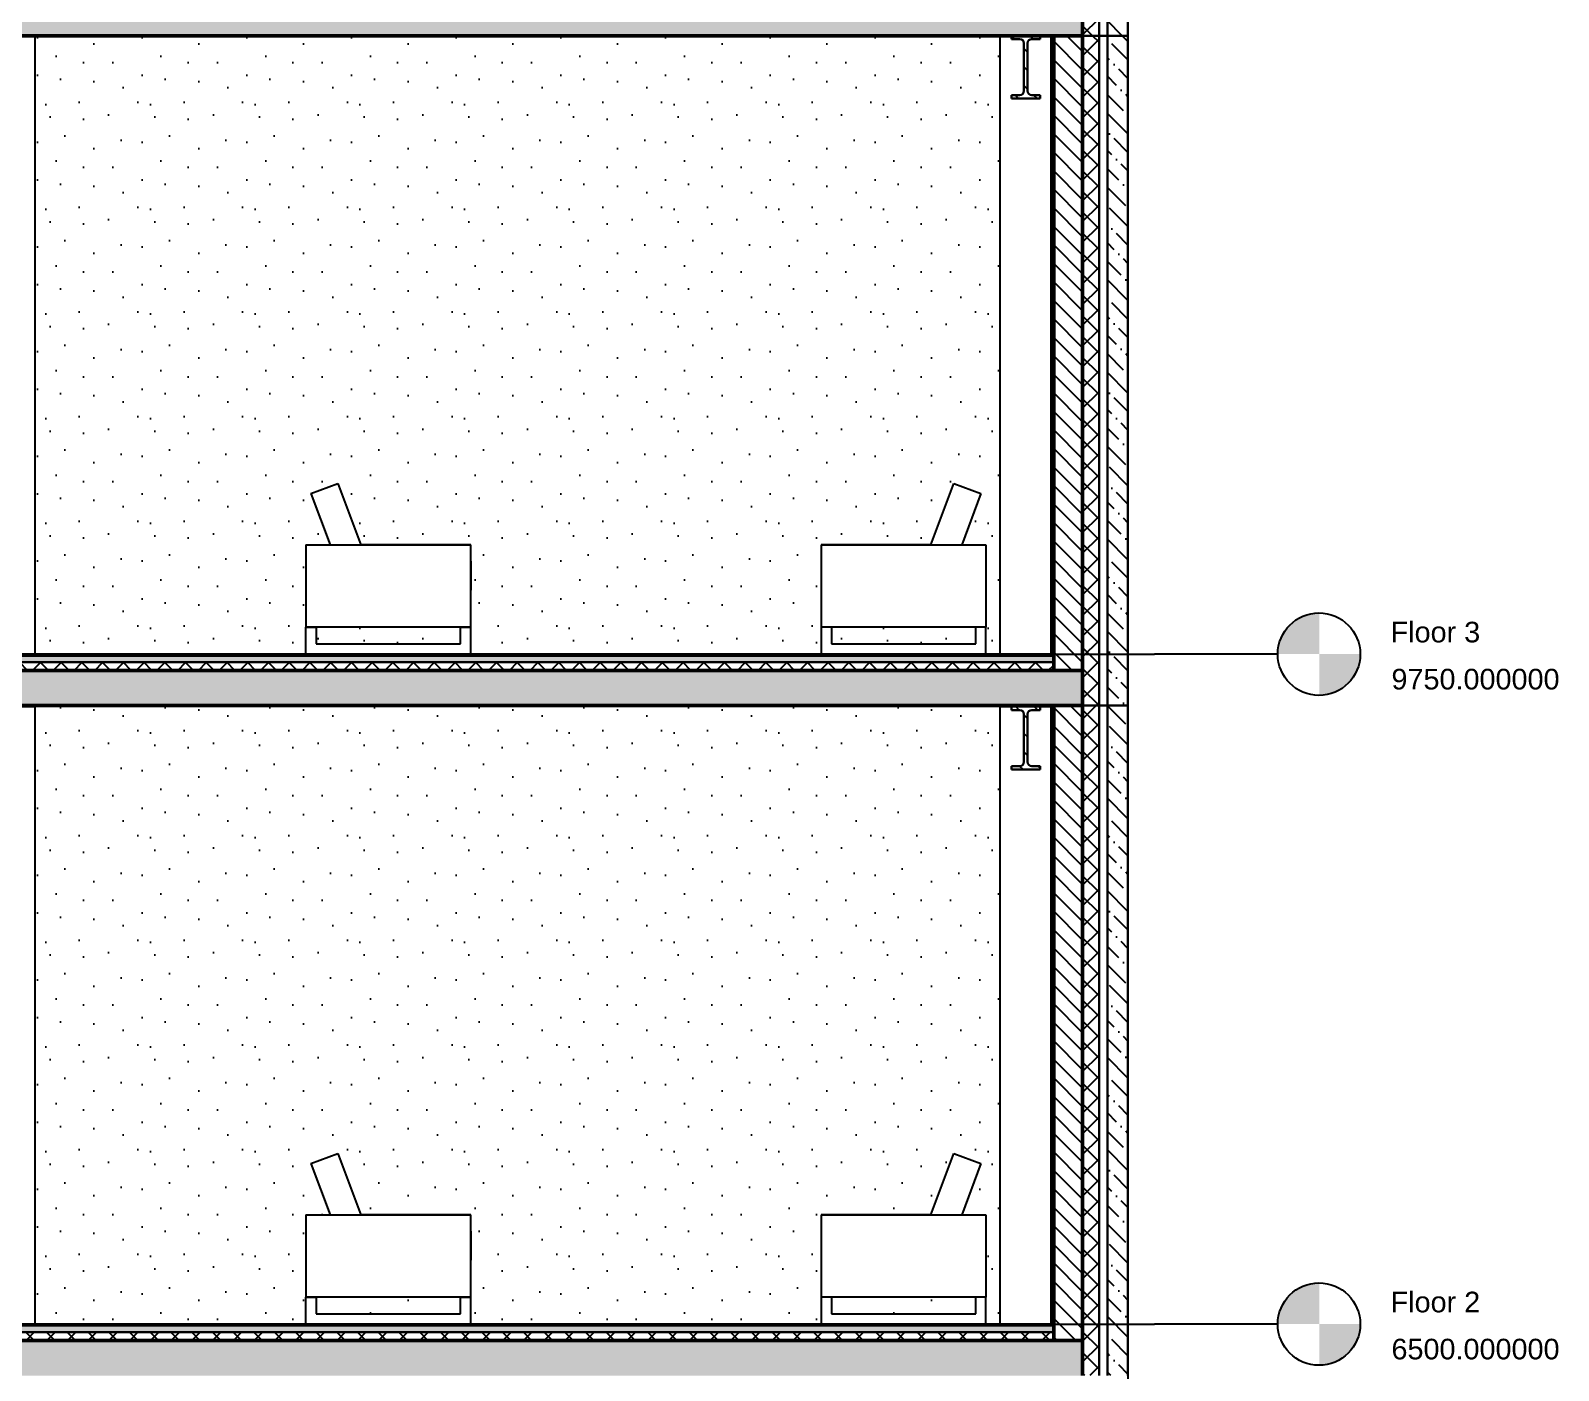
# Model space of a CAD drawing. Header units: millimetres. Extents: x -100 to 224448, y 0 to 22177.
# Drawn here: x 169111 to 176524, y 10125 to 16625 of the extents above; entities that cross this region are included whole.
import ezdxf

# ---------------------------------------------------------------- set-up
doc = ezdxf.new("R2010")
doc.units = ezdxf.units.MM
doc.layers.get('0').update_dxf_attribs({"true_color": 0xdfdfdf})
for name, color, linetype in [('Background_0', 7, 'Continuous'), ('Background_Back bricks', 7, 'Continuous'), ('Background_Front bricks', 7, 'Continuous'), ('Boundary_0', 7, 'Continuous'), ('Boundary_Air', 7, 'Continuous'), ('Boundary_Back bricks', 7, 'Continuous'), ('Boundary_Cavity Wall_ Back', 7, 'Continuous'), ('Boundary_Floor_ Ceramic Tiles', 7, 'Continuous'), ('Boundary_Gypsum Board', 54, 'Continuous'), ('Boundary_Insulation_ Extruded Polystyrene', 42, 'Continuous'), ('Boundary_Insulation_ Polyurethane Foam', 42, 'Continuous'), ('Boundary_Screed', 7, 'Continuous'), ('Elevation_Plaster_ Cement', 7, 'Continuous'), ('Fill_0', 7, 'Continuous'), ('Fill_Back bricks', 7, 'Continuous'), ('Fill_Concrete_ Reinforced', 85, 'Continuous'), ('Fill_Floor_ Ceramic Tiles', 251, 'Continuous'), ('Fill_Gypsum Board', 251, 'Continuous'), ('Fill_Insulation_ Extruded Polystyrene', 42, 'Continuous'), ('Fill_Insulation_ Polyurethane Foam', 42, 'Continuous'), ('Fill_Screed', 251, 'Continuous'), ('Fill_Supporting Wall_ Brick', 11, 'Continuous'), ('Viewport border', 7, 'Continuous')]:
    doc.layers.add(name, color=color, linetype=linetype)
for name, color, linetype, lineweight in [('Background_Air', 7, 'Continuous', 9), ('Background_Concrete_ Reinforced', 7, 'Continuous', 9), ('Background_Floor_ Ceramic Tiles', 7, 'Continuous', 9), ('Background_Gypsum Board', 7, 'Continuous', 9), ('Background_Insulation_ Extruded Polystyrene', 7, 'Continuous', 9), ('Background_Insulation_ Polyurethane Foam', 7, 'Continuous', 9), ('Background_Plaster_ Cement', 7, 'Continuous', 9), ('Background_Screed', 7, 'Continuous', 9), ('Background_Supporting Wall_ Brick', 7, 'Continuous', 9), ('Boundary_Concrete_ Reinforced', 99, 'Continuous', 50), ('Boundary_Supporting Wall_ Brick', 14, 'Continuous', 50)]:
    doc.layers.add(name, color=color, linetype=linetype, lineweight=lineweight)
doc.layers.add('BIM_ROOM_LINES', color=7, linetype='Continuous', plot=False)
doc.styles.get("Standard").update_dxf_attribs({"font": 'arial.ttf'})
pattern_1 = [(45, (-3002.4, -5250), (-44.90128, 44.90128), [])]
pattern_2 = [(45, (-3002.4, -5250), (-50.28943, 50.28943), []), (135, (-3002.4, -5250), (-50.28943, -50.28943), [])]
pattern_3 = [(45, (-3002.4, -5250), (-134.7038, 134.7038), []), (45, (-2957.5, -5250), (-134.7038, 134.7038), []), (45, (-2912.6, -5250), (-134.7038, 134.7038), []), (45, (-2867.7, -5250), (-134.7038, 134.7038), [])]
pattern_4 = [(90, (-3002.4, -5250), (-60, -2e-13), [])]
pattern_5 = [(15, (-3002.4, -5250), (915.6406, 508.3053), [-127, 0, -381, 0]), (15, (-3005.69, -5237.73), (915.6406, 508.3053), [-50.8, 0, -177.8, 0, -91.44, 0, -381, 0]), (15, (-3008.97, -5225.47), (915.6406, 508.3053), [-25.4, 0, -127, 0, -127, 0, -279.4, 0, -91.44, 0]), (15, (-3012.26, -5213.2), (915.6406, 508.3053), [-91.44, 0, -406.4, 0]), (15, (-3015.55, -5200.93), (915.6406, 508.3053), [-304.8, 0, -304.8, 0]), (15, (-3018.84, -5188.66), (915.6406, 508.3053), [-431.8, 0]), (15, (-3022.12, -5176.4), (915.6406, 508.3053), [-127, 0, -558.8, 0]), (15, (-3025.4, -5164.13), (915.6406, 508.3053), [-177.8, 0, -101.6, 0]), (15, (-3028.7, -5151.86), (915.6406, 508.3053), [-254, 0]), (15, (-3035.27, -5127.33), (915.6406, 508.3053), [-35.56, 0, -381, 0, -228.6, 0]), (15, (-3038.56, -5115.06), (915.6406, 508.3053), [-50.8, 0, -5.08, 0, -127, 0]), (15, (-3041.84, -5102.8), (915.6406, 508.3053), [-25.4, 0, -330.2, 0, -381, 0]), (15, (-3045.13, -5090.53), (915.6406, 508.3053), [-254, 0]), (15, (-3048.42, -5078.26), (915.6406, 508.3053), [-127, 0, -533.4, 0]), (15, (-3055, -5053.72), (915.6406, 508.3053), [-609.6, 0]), (15, (-3058.28, -5041.46), (915.6406, 508.3053), [-127, 0, -10.16, 0, -177.8, 0]), (15, (-3061.57, -5029.2), (915.6406, 508.3053), [-35.56, 0, -254, 0, -101.6, 0, -177.8, 0, -203.2, 0]), (15, (-3064.85, -5016.92), (915.6406, 508.3053), [-76.2, 0, -101.6, 0, -254, 0, -10.16, 0, -127, 0]), (15, (-3068.14, -5004.65), (915.6406, 508.3053), [-254, 0])]
pattern_6 = [(15, (-3002.4, -5250), (287.368, 497.736), [50.8, -355.6]), (105, (-3002.4, -5250), (-497.736, 287.368), [50.8, -355.6]), (150, (-2953.33, -5236.85), (-392.5523, -105.184), [71.842, -502.894]), (15, (-3012.5, -5016.04), (287.368, 497.736), [50.8, -355.6]), (60, (-2981.4, -5034), (-105.184, 392.5523), [35.921, -538.8154]), (150, (-2981.4, -5034), (-392.5523, -105.184), [35.921, -538.8154]), (15, (-2891.6, -4878.46), (287.368, 497.736), [71.842, -334.558]), (60, (-2891.6, -4878.46), (-105.184, 392.5523), [50.8, -523.9364]), (150, (-2822.2, -4859.87), (-392.5523, -105.184), [50.8, -523.9364]), (105, (-2758.8, -5079.55), (-497.736, 287.368), [50.8, -355.6]), (60, (-2758.82, -5079.55), (-105.184, 392.5523), [35.921, -538.8154]), (150, (-2740.86, -5048.44), (-392.5523, -105.184), [35.921, -538.8154]), (15, (-2979.63, -5138.7), (287.368, 497.736), [25.4, -340.36]), (15, (-2711.5, -4961.7), (287.368, 497.736), [25.4, -340.36]), (105, (-2847.33, -4945.5), (-497.736, 287.368), [25.4, -340.36]), (150, (-2739.1, -5153.15), (-392.5523, -105.184), [35.921, -538.8154]), (150, (-2983.15, -4929.3), (-392.5523, -105.184), [35.921, -538.8154]), (60, (-2852.9, -5071.9), (-105.184, 392.5523), [35.921, -538.8154]), (105, (-2880.6, -5164.77), (-497.736, 287.368), [6.35, -400.05]), (105, (-2906.6, -4994.24), (-497.736, 287.368), [6.35, -400.05]), (105, (-2740.65, -4877.46), (-497.736, 287.368), [6.35, -400.05]), (105, (-2678.64, -5084.36), (-497.736, 287.368), [6.35, -400.05])]
pattern_7 = [(45, (-3002.4, -5250), (33.67596, 123.47852), [158.75, -31.75, 0, -31.75])]

# ---------------------------------------------------------------- blocks, each defined once
blk = doc.blocks.new('_StoryIndicator')
h = blk.add_hatch(color=256)
h.paths.add_polyline_path([(-198.9, 0.4), (1.1, 0.4), (1.1, 200.4, 0.414214)])
h.paths.add_polyline_path([(201.1, 0.4), (1.1, 0.4), (1.1, -199.6, 0.414214)])
blk.add_line((-200, 0), (-800, 0))
blk.add_circle((-1.1, -0.4), 200)
for tag, p in [('STORYNAME', (346.3, 56.7)), ('STORYELEVATION', (350.5, -171.6))]:
    blk.add_attdef(tag, p, '', height=100)
blk = doc.blocks.new("CC'__section__..%5CMainBuilding.dwg", base_point=(1833.3, -9100))
at = {"layer": 'Elevation_Plaster_ Cement'}
h = blk.add_hatch(dxfattribs=at)
h.set_pattern_fill('DOTS2', color=256, scale=20, style=0)
h.paths.add_polyline_path([(20113.5, 4630), (20113.5, 5030), (20646.3, 5030), (20757.6, 5327.4), (20888.7, 5278.3), (20795.8, 5030), (20796.1, 5030), (20913.5, 5030), (20913.5, 4630), (20913.5, 4500), (20982.4, 4500), (20982.4, 7500), (16300.4, 7500), (16300.4, 4500), (17613.5, 4500), (17613.5, 4630), (17613.5, 5030), (17730.8, 5030), (17731.2, 5030), (17638.3, 5278.3), (17769.4, 5327.4), (17880.7, 5030), (18413.5, 5030), (18413.5, 5019.7), (18413.5, 4995), (18413.5, 4950), (18413.5, 4810), (18413.5, 4630), (18413.5, 4500), (20113.5, 4500)])
h = blk.add_hatch(dxfattribs=at)
h.set_pattern_fill('DOTS2', color=256, scale=20, style=0)
h.paths.add_polyline_path([(17663.5, 4630), (17663.5, 4550), (18363.5, 4550), (18363.5, 4630)])
h = blk.add_hatch(dxfattribs=at)
h.set_pattern_fill('DOTS2', color=256, scale=20, style=0)
h.paths.add_polyline_path([(20163.5, 4550), (20863.5, 4550), (20863.5, 4630), (20163.5, 4630)])
h = blk.add_hatch(dxfattribs=at)
h.set_pattern_fill('DOTS2', color=256, scale=20, style=0)
h.paths.add_polyline_path([(20113.5, 1380), (20113.5, 1780), (20646.3, 1780), (20757.6, 2077.4), (20888.7, 2028.3), (20795.8, 1780), (20796.1, 1780), (20913.5, 1780), (20913.5, 1380), (20913.5, 1250), (20982.4, 1250), (20982.4, 4245), (21036.9, 4245), (21175.9, 4245), (21230.4, 4245), (21230.4, 4250), (16052.4, 4250), (16052.4, 4245), (16106.9, 4245), (16245.9, 4245), (16300.4, 4245), (16300.4, 1250), (17613.5, 1250), (17613.5, 1380), (17613.5, 1780), (17730.8, 1780), (17731.2, 1780), (17638.3, 2028.3), (17769.4, 2077.4), (17880.7, 1780), (18413.5, 1780), (18413.5, 1769.7), (18413.5, 1745), (18413.5, 1700), (18413.5, 1560), (18413.5, 1380), (18413.5, 1250), (20113.5, 1250)])
h = blk.add_hatch(dxfattribs=at)
h.set_pattern_fill('DOTS2', color=256, scale=20, style=0)
h.paths.add_polyline_path([(17663.5, 1380), (17663.5, 1300), (18363.5, 1300), (18363.5, 1380)])
h = blk.add_hatch(dxfattribs=at)
h.set_pattern_fill('DOTS2', color=256, scale=20, style=0)
h.paths.add_polyline_path([(20163.5, 1300), (20863.5, 1300), (20863.5, 1380), (20163.5, 1380)])
at = {"layer": 'Fill_0', "extrusion": (1.60685e-28, 1.26063e-30, -1)}
h = blk.add_hatch(dxfattribs=at)
h.set_pattern_fill('ANSI31', color=256, scale=20, style=0)
h.set_pattern_definition(pattern_1)
edge = h.paths.add_edge_path()
edge.add_line((-21036.9, 7483.3), (-21077.8, 7483.3))
edge.add_spline(control_points=[(-21077.8, 7483.3), (-21097.7, 7483.3), (-21097.7, 7463.4)], knot_values=[-0.785398, -0.785398, -0.785398, 0.785398, 0.785398, 0.785398], weights=[1, 0.707107, 1], degree=2, periodic=0)
edge.add_line((-21097.7, 7463.4), (-21097.7, 7231.6))
edge.add_spline(control_points=[(-21097.7, 7231.6), (-21097.7, 7211.7), (-21077.8, 7211.7)], knot_values=[-0.785398, -0.785398, -0.785398, 0.785398, 0.785398, 0.785398], weights=[1, 0.707107, 1], degree=2, periodic=0)
edge.add_line((-21077.8, 7211.7), (-21036.9, 7211.7))
edge.add_line((-21036.9, 7211.7), (-21036.9, 7195))
edge.add_line((-21036.9, 7195), (-21175.9, 7195))
edge.add_line((-21175.9, 7195), (-21175.9, 7211.7))
edge.add_line((-21175.9, 7211.7), (-21135, 7211.7))
edge.add_spline(control_points=[(-21135, 7211.7), (-21115.1, 7211.7), (-21115.1, 7231.6)], knot_values=[-0.785398, -0.785398, -0.785398, 0.785398, 0.785398, 0.785398], weights=[1, 0.707107, 1], degree=2, periodic=0)
edge.add_line((-21115.1, 7231.6), (-21115.1, 7463.4))
edge.add_spline(control_points=[(-21115.1, 7463.4), (-21115.1, 7483.3), (-21135, 7483.3)], knot_values=[-0.785398, -0.785398, -0.785398, 0.785398, 0.785398, 0.785398], weights=[1, 0.707107, 1], degree=2, periodic=0)
edge.add_line((-21135, 7483.3), (-21175.9, 7483.3))
edge.add_line((-21175.9, 7483.3), (-21175.9, 7500))
edge.add_line((-21175.9, 7500), (-21036.9, 7500))
edge.add_line((-21036.9, 7500), (-21036.9, 7483.3))
at = {"layer": 'Fill_0', "extrusion": (1.60685e-28, 6.09921e-30, -1)}
h = blk.add_hatch(dxfattribs=at)
h.set_pattern_fill('ANSI31', color=256, scale=20, style=0)
h.set_pattern_definition(pattern_1)
edge = h.paths.add_edge_path()
edge.add_line((-21036.9, 4228.3), (-21077.8, 4228.3))
edge.add_spline(control_points=[(-21077.8, 4228.3), (-21097.7, 4228.3), (-21097.7, 4208.4)], knot_values=[-0.785398, -0.785398, -0.785398, 0.785398, 0.785398, 0.785398], weights=[1, 0.707107, 1], degree=2, periodic=0)
edge.add_line((-21097.7, 4208.4), (-21097.7, 3976.6))
edge.add_spline(control_points=[(-21097.7, 3976.6), (-21097.7, 3956.7), (-21077.8, 3956.7)], knot_values=[-0.785398, -0.785398, -0.785398, 0.785398, 0.785398, 0.785398], weights=[1, 0.707107, 1], degree=2, periodic=0)
edge.add_line((-21077.8, 3956.7), (-21036.9, 3956.7))
edge.add_line((-21036.9, 3956.7), (-21036.9, 3940))
edge.add_line((-21036.9, 3940), (-21175.9, 3940))
edge.add_line((-21175.9, 3940), (-21175.9, 3956.7))
edge.add_line((-21175.9, 3956.7), (-21135, 3956.7))
edge.add_spline(control_points=[(-21135, 3956.7), (-21115.1, 3956.7), (-21115.1, 3976.6)], knot_values=[-0.785398, -0.785398, -0.785398, 0.785398, 0.785398, 0.785398], weights=[1, 0.707107, 1], degree=2, periodic=0)
edge.add_line((-21115.1, 3976.6), (-21115.1, 4208.4))
edge.add_spline(control_points=[(-21115.1, 4208.4), (-21115.1, 4228.3), (-21135, 4228.3)], knot_values=[-0.785398, -0.785398, -0.785398, 0.785398, 0.785398, 0.785398], weights=[1, 0.707107, 1], degree=2, periodic=0)
edge.add_line((-21135, 4228.3), (-21175.9, 4228.3))
edge.add_line((-21175.9, 4228.3), (-21175.9, 4245))
edge.add_line((-21175.9, 4245), (-21036.9, 4245))
edge.add_line((-21036.9, 4245), (-21036.9, 4228.3))
at = {"layer": 'Fill_Back bricks', "extrusion": (0, 0, -1)}
h = blk.add_hatch(dxfattribs=at)
h.set_pattern_fill('ANSI36', color=256, scale=20, style=0)
h.set_pattern_definition(pattern_7)
h.paths.add_polyline_path([(-21602.4, 12811.2), (-21502.4, 12811.2), (-21502.4, 7500), (-21602.4, 7500)])
h = blk.add_hatch(dxfattribs=at)
h.set_pattern_fill('ANSI36', color=256, scale=20, style=0)
h.set_pattern_definition(pattern_7)
h.paths.add_polyline_path([(-21602.4, 7500), (-21502.4, 7500), (-21502.4, 4250), (-21602.4, 4250)])
h = blk.add_hatch(dxfattribs=at)
h.set_pattern_fill('ANSI36', color=256, scale=20, style=0)
h.set_pattern_definition(pattern_7)
h.paths.add_polyline_path([(-21602.4, 4250), (-21502.4, 4250), (-21502.4, 1000), (-21602.4, 1000)])
at = {"layer": 'Fill_Concrete_ Reinforced', "extrusion": (0, 0, -1)}
h = blk.add_hatch(dxfattribs=at)
h.set_pattern_fill('CONCRETE1', color=256, scale=20, angle=15, style=0)
h.set_pattern_definition(pattern_6)
h.paths.add_polyline_path([(-21382.4, 7500), (-21382.4, 7670), (-21242.4, 7670), (-3322.4, 7670), (-3182.4, 7670), (-3182.4, 7500)])
h = blk.add_hatch(dxfattribs=at)
h.set_pattern_fill('CONCRETE1', color=256, scale=20, angle=15, style=0)
h.set_pattern_definition(pattern_6)
h.paths.add_polyline_path([(-21382.4, 4250), (-21382.4, 4420), (-21242.4, 4420), (-3322.4, 4420), (-3182.4, 4420), (-3182.4, 4250)])
h = blk.add_hatch(dxfattribs=at)
h.set_pattern_fill('CONCRETE1', color=256, scale=20, angle=15, style=0)
h.set_pattern_definition(pattern_6)
h.paths.add_polyline_path([(-21382.4, 1000), (-21382.4, 1170), (-21242.4, 1170), (-3322.4, 1170), (-3182.4, 1170), (-3182.4, 1000)])
at = {"layer": 'Fill_Floor_ Ceramic Tiles', "extrusion": (0, 0, -1)}
h = blk.add_hatch(dxfattribs=at)
h.set_pattern_fill('_USER', color=256, scale=60, angle=90, style=0, pattern_type=0)
h.set_pattern_definition(pattern_4)
h.paths.add_polyline_path([(-3322.4, 4500), (-3322.4, 4492), (-21242.4, 4492), (-21242.4, 4500)])
h = blk.add_hatch(dxfattribs=at)
h.set_pattern_fill('_USER', color=256, scale=60, angle=90, style=0, pattern_type=0)
h.set_pattern_definition(pattern_4)
h.paths.add_polyline_path([(-3322.4, 1250), (-3322.4, 1242), (-21242.4, 1242), (-21242.4, 1250)])
at = {"layer": 'Fill_Gypsum Board', "extrusion": (0, 0, -1)}
h = blk.add_hatch(dxfattribs=at)
h.set_pattern_fill('ANSI34', color=256, scale=10, style=0)
h.set_pattern_definition(pattern_3)
h.paths.add_polyline_path([(-21230.4, 4500), (-21242.4, 4500), (-21242.4, 7500), (-21230.4, 7500)])
h = blk.add_hatch(dxfattribs=at)
h.set_pattern_fill('ANSI34', color=256, scale=10, style=0)
h.set_pattern_definition(pattern_3)
h.paths.add_polyline_path([(-21230.4, 1250), (-21242.4, 1250), (-21242.4, 4250), (-21230.4, 4250)])
at = {"layer": 'Fill_Insulation_ Extruded Polystyrene', "extrusion": (0, 0, -1)}
h = blk.add_hatch(dxfattribs=at)
h.set_pattern_fill('INSULATION', color=256, scale=20, style=0)
h.set_pattern_definition(pattern_2)
h.paths.add_polyline_path([(-3322.4, 4460), (-3322.4, 4420), (-21242.4, 4420), (-21242.4, 4460)])
h = blk.add_hatch(dxfattribs=at)
h.set_pattern_fill('INSULATION', color=256, scale=20, style=0)
h.set_pattern_definition(pattern_2)
h.paths.add_polyline_path([(-3322.4, 1210), (-3322.4, 1170), (-21242.4, 1170), (-21242.4, 1210)])
at = {"layer": 'Fill_Insulation_ Polyurethane Foam', "extrusion": (0, 0, -1)}
h = blk.add_hatch(dxfattribs=at)
h.set_pattern_fill('INSULATION', color=256, scale=20, style=0)
h.set_pattern_definition(pattern_2)
h.paths.add_polyline_path([(-21462.4, 12811.2), (-21382.4, 12811.2), (-21382.4, 12304.3), (-21382.4, 7670), (-21382.4, 7500), (-21462.4, 7500)])
h = blk.add_hatch(dxfattribs=at)
h.set_pattern_fill('INSULATION', color=256, scale=20, style=0)
h.set_pattern_definition(pattern_2)
h.paths.add_polyline_path([(-21462.4, 7500), (-21382.4, 7500), (-21382.4, 4420), (-21382.4, 4250), (-21462.4, 4250)])
h = blk.add_hatch(dxfattribs=at)
h.set_pattern_fill('INSULATION', color=256, scale=20, style=0)
h.set_pattern_definition(pattern_2)
h.paths.add_polyline_path([(-21462.4, 4250), (-21382.4, 4250), (-21382.4, 1170), (-21382.4, 1000), (-21462.4, 1000)])
at = {"layer": 'Fill_Screed', "extrusion": (0, 0, -1)}
h = blk.add_hatch(dxfattribs=at)
h.set_pattern_fill('SCREED', color=256, scale=20, angle=15, style=0)
h.set_pattern_definition(pattern_5)
h.paths.add_polyline_path([(-3322.4, 4492), (-3322.4, 4460), (-21242.4, 4460), (-21242.4, 4492)])
h = blk.add_hatch(dxfattribs=at)
h.set_pattern_fill('SCREED', color=256, scale=20, angle=15, style=0)
h.set_pattern_definition(pattern_5)
h.paths.add_polyline_path([(-3322.4, 1242), (-3322.4, 1210), (-21242.4, 1210), (-21242.4, 1242)])
at = {"layer": 'Fill_Supporting Wall_ Brick', "extrusion": (0, 0, -1)}
h = blk.add_hatch(dxfattribs=at)
h.set_pattern_fill('ANSI31', color=256, scale=20, style=0)
h.set_pattern_definition(pattern_1)
h.paths.add_polyline_path([(-21382.4, 7500), (-21242.4, 7500), (-21242.4, 4500), (-21242.4, 4420), (-21382.4, 4420)])
h = blk.add_hatch(dxfattribs=at)
h.set_pattern_fill('ANSI31', color=256, scale=20, style=0)
h.set_pattern_definition(pattern_1)
h.paths.add_polyline_path([(-21382.4, 4250), (-21242.4, 4250), (-21242.4, 1250), (-21242.4, 1170), (-21382.4, 1170)])
for p, q in [((2834.4, 4500), (21730.4, 4500)), ((2834.4, 4500), (21730.4, 4500)), ((2834.4, 1250), (21730.4, 1250)), ((2834.4, 1250), (21730.4, 1250)), ((2834.4, 1250), (21730.4, 1250))]:
    blk.add_line(p, q)
at = {"layer": 'Background_0', "extrusion": (0, 1, 0)}
for p, q in [((16300.4, 4500), (16300.4, 7500)), ((20982.4, 4500), (20982.4, 7500)), ((21175.9, 7500), (21036.9, 7500)), ((21036.9, 7500), (21036.9, 7483.3)), ((21175.9, 7483.3), (21175.9, 7500)), ((21036.9, 7483.3), (21077.8, 7483.3)), ((21097.7, 7463.4), (21097.7, 7231.6)), ((21115.1, 7231.6), (21115.1, 7463.4)), ((21135, 7483.3), (21175.9, 7483.3)), ((21036.9, 7211.7), (21036.9, 7195)), ((21077.8, 7211.7), (21036.9, 7211.7)), ((21036.9, 7195), (21175.9, 7195)), ((21175.9, 7211.7), (21135, 7211.7)), ((21175.9, 7195), (21175.9, 7211.7)), ((17638.3, 5278.3), (17769.4, 5327.4)), ((17638.3, 5278.3), (17769.4, 5327.4)), ((17638.3, 5278.3), (17769.4, 5327.4)), ((17638.3, 5278.3), (17731.2, 5030)), ((17769.4, 5327.4), (17880.7, 5030)), ((17769.4, 5327.4), (17880.7, 5030)), ((17769.4, 5327.4), (17880.7, 5030)), ((20646.3, 5030), (20757.6, 5327.4)), ((20757.6, 5327.4), (20888.7, 5278.3)), ((20757.6, 5327.4), (20888.7, 5278.3)), ((20757.6, 5327.4), (20888.7, 5278.3)), ((20888.7, 5278.3), (20795.8, 5030)), ((20888.7, 5278.3), (20795.8, 5030)), ((20888.7, 5278.3), (20795.8, 5030)), ((17613.5, 5030), (18413.5, 5030)), ((17613.5, 5030), (17613.5, 4630)), ((17731.2, 5030), (17730.8, 5030)), ((18413.5, 5030), (17880.7, 5030)), ((18413.5, 5019.7), (18413.5, 5030)), ((18413.5, 4630), (18413.5, 5030)), ((18413.5, 4995), (18413.5, 5019.7)), ((18413.5, 4810), (18413.5, 4995)), ((20646.3, 5030), (20113.5, 5030)), ((20113.5, 5030), (20913.5, 5030)), ((20113.5, 5030), (20113.5, 4630)), ((20796.1, 5030), (20795.8, 5030)), ((20913.5, 5030), (20913.5, 4630)), ((18413.5, 4950), (18413.5, 4810)), ((18413.5, 4950), (18413.5, 4810)), ((18413.5, 4950), (18413.5, 4810)), ((17613.5, 4500), (17613.5, 4630)), ((18413.5, 4630), (17613.5, 4630)), ((17613.5, 4630), (17663.5, 4630)), ((17663.5, 4630), (17663.5, 4550)), ((17663.5, 4630), (17663.5, 4550)), ((18363.5, 4550), (18363.5, 4630)), ((18363.5, 4630), (18413.5, 4630)), ((18413.5, 4500), (18413.5, 4630)), ((18413.5, 4500), (18413.5, 4630)), ((20163.5, 4630), (20113.5, 4630)), ((20913.5, 4630), (20113.5, 4630)), ((20113.5, 4630), (20113.5, 4500)), ((20163.5, 4630), (20163.5, 4550)), ((20163.5, 4630), (20163.5, 4550)), ((20913.5, 4630), (20863.5, 4630)), ((20863.5, 4550), (20863.5, 4630)), ((20913.5, 4500), (20913.5, 4630)), ((20913.5, 4500), (20913.5, 4630)), ((17663.5, 4550), (18363.5, 4550)), ((17663.5, 4550), (18363.5, 4550)), ((20163.5, 4550), (20863.5, 4550)), ((20163.5, 4550), (20863.5, 4550)), ((18413.5, 4500), (17613.5, 4500)), ((20113.5, 4500), (20913.5, 4500)), ((16052.4, 4245), (16300.4, 4245)), ((16300.4, 1250), (16300.4, 4245)), ((20982.4, 4245), (21230.4, 4245)), ((20982.4, 1250), (20982.4, 4245)), ((21175.9, 4245), (21036.9, 4245)), ((21036.9, 4245), (21036.9, 4228.3)), ((21036.9, 4228.3), (21077.8, 4228.3)), ((21135, 4228.3), (21175.9, 4228.3)), ((21175.9, 4228.3), (21175.9, 4245)), ((21097.7, 4208.4), (21097.7, 3976.6)), ((21115.1, 3976.6), (21115.1, 4208.4)), ((21036.9, 3956.7), (21036.9, 3940)), ((21077.8, 3956.7), (21036.9, 3956.7)), ((21036.9, 3940), (21175.9, 3940)), ((21175.9, 3956.7), (21135, 3956.7)), ((21175.9, 3940), (21175.9, 3956.7)), ((17638.3, 2028.3), (17769.4, 2077.4)), ((17638.3, 2028.3), (17769.4, 2077.4)), ((17638.3, 2028.3), (17769.4, 2077.4)), ((17769.4, 2077.4), (17880.7, 1780)), ((17769.4, 2077.4), (17880.7, 1780)), ((17769.4, 2077.4), (17880.7, 1780)), ((20646.3, 1780), (20757.6, 2077.4)), ((20757.6, 2077.4), (20888.7, 2028.3)), ((20757.6, 2077.4), (20888.7, 2028.3)), ((20757.6, 2077.4), (20888.7, 2028.3)), ((17638.3, 2028.3), (17731.2, 1780)), ((20888.7, 2028.3), (20795.8, 1780)), ((20888.7, 2028.3), (20795.8, 1780)), ((20888.7, 2028.3), (20795.8, 1780)), ((17613.5, 1780), (18413.5, 1780)), ((17613.5, 1780), (17613.5, 1380)), ((17731.2, 1780), (17730.8, 1780)), ((18413.5, 1780), (17880.7, 1780)), ((18413.5, 1769.7), (18413.5, 1780)), ((18413.5, 1380), (18413.5, 1780)), ((20646.3, 1780), (20113.5, 1780)), ((20113.5, 1780), (20913.5, 1780)), ((20113.5, 1780), (20113.5, 1380)), ((20796.1, 1780), (20795.8, 1780)), ((20913.5, 1780), (20913.5, 1380)), ((18413.5, 1745), (18413.5, 1769.7)), ((18413.5, 1560), (18413.5, 1745)), ((18413.5, 1700), (18413.5, 1560)), ((18413.5, 1700), (18413.5, 1560)), ((18413.5, 1700), (18413.5, 1560)), ((18413.5, 1380), (17613.5, 1380)), ((17613.5, 1250), (17613.5, 1380)), ((17613.5, 1380), (17663.5, 1380)), ((17663.5, 1380), (17663.5, 1300)), ((17663.5, 1380), (17663.5, 1300)), ((18363.5, 1300), (18363.5, 1380)), ((18363.5, 1380), (18413.5, 1380)), ((18413.5, 1250), (18413.5, 1380)), ((18413.5, 1250), (18413.5, 1380)), ((20163.5, 1380), (20113.5, 1380)), ((20913.5, 1380), (20113.5, 1380)), ((20113.5, 1380), (20113.5, 1250)), ((20163.5, 1380), (20163.5, 1300)), ((20163.5, 1380), (20163.5, 1300)), ((20863.5, 1300), (20863.5, 1380)), ((20913.5, 1380), (20863.5, 1380)), ((20913.5, 1250), (20913.5, 1380)), ((20913.5, 1250), (20913.5, 1380)), ((17663.5, 1300), (18363.5, 1300)), ((17663.5, 1300), (18363.5, 1300)), ((20163.5, 1300), (20863.5, 1300)), ((20163.5, 1300), (20863.5, 1300)), ((18413.5, 1250), (17613.5, 1250)), ((20113.5, 1250), (20913.5, 1250))]:
    blk.add_line(p, q, dxfattribs=at)
at = {"layer": 'Background_0', "extrusion": (0, 0, -1)}
for centre, start, end in [((-21077.8, 7463.4), 90, 180), ((-21135, 7463.4), 0, 90), ((-21077.8, 7231.6), 180, 270), ((-21135, 7231.6), 270, 0), ((-21077.8, 4208.4), 90, 180), ((-21135, 4208.4), 0, 90), ((-21077.8, 3976.6), 180, 270), ((-21135, 3976.6), 270, 0)]:
    blk.add_arc(centre, 19.9, start, end, dxfattribs=at)
at = {"layer": 'Background_Air', "extrusion": (0, 1, 0)}
for p, q in [((21462.4, 12811.2), (21462.4, 7500)), ((21502.4, 7500), (21502.4, 12811.2)), ((21502.4, 7500), (21462.4, 7500)), ((21462.4, 7500), (21502.4, 7500)), ((21462.4, 7500), (21462.4, 4250)), ((21502.4, 4250), (21502.4, 7500)), ((21462.4, 4250), (21462.4, 1000)), ((21462.4, 4250), (21502.4, 4250)), ((21502.4, 4250), (21462.4, 4250)), ((21502.4, 1000), (21502.4, 4250))]:
    blk.add_line(p, q, dxfattribs=at)
at = {"layer": 'Background_Back bricks', "extrusion": (0, 1, 0)}
for p, q in [((21502.4, 12811.2), (21502.4, 7500)), ((21602.4, 7500), (21602.4, 12811.2)), ((21602.4, 7500), (21502.4, 7500)), ((21502.4, 7500), (21602.4, 7500)), ((21502.4, 7500), (21502.4, 4250)), ((21602.4, 4250), (21602.4, 7500)), ((21502.4, 4250), (21602.4, 4250)), ((21502.4, 4250), (21502.4, 1000)), ((21602.4, 4250), (21502.4, 4250)), ((21602.4, 1000), (21602.4, 4250))]:
    blk.add_line(p, q, dxfattribs=at)
at = {"layer": 'Background_Concrete_ Reinforced', "extrusion": (0, 1, 0)}
for p, q in [((21382.4, 7500), (21382.4, 7670)), ((3182.4, 7500), (21382.4, 7500)), ((21242.4, 4420), (3322.4, 4420)), ((21382.4, 4420), (21242.4, 4420)), ((21382.4, 4250), (21382.4, 4420)), ((3182.4, 4250), (21382.4, 4250)), ((21242.4, 1170), (3322.4, 1170)), ((21382.4, 1170), (21242.4, 1170)), ((21382.4, 1000), (21382.4, 1170))]:
    blk.add_line(p, q, dxfattribs=at)
at = {"layer": 'Background_Floor_ Ceramic Tiles', "extrusion": (0, 1, 0)}
for p, q in [((21242.4, 4500), (3322.4, 4500)), ((3322.4, 4492), (21242.4, 4492)), ((21242.4, 4492), (21242.4, 4500)), ((21242.4, 1250), (3322.4, 1250)), ((3322.4, 1242), (21242.4, 1242)), ((21242.4, 1242), (21242.4, 1250))]:
    blk.add_line(p, q, dxfattribs=at)
at = {"layer": 'Background_Front bricks', "extrusion": (0, 1, 0)}
for p, q in [((21602.4, 11224.7), (21602.4, 7500)), ((21602.4, 7500), (21602.4, 4250)), ((21602.4, 7500), (21602.4, 7500)), ((21602.4, 7500), (21602.4, 7500)), ((21602.4, 4250), (21602.4, 4250)), ((21602.4, 4250), (21602.4, 1000)), ((21602.4, 4250), (21602.4, 4250))]:
    blk.add_line(p, q, dxfattribs=at)
at = {"layer": 'Background_Gypsum Board', "extrusion": (0, 1, 0)}
for p, q in [((21242.4, 7500), (21230.4, 7500)), ((21230.4, 7500), (21230.4, 4500)), ((21242.4, 4500), (21242.4, 7500)), ((21230.4, 4500), (21242.4, 4500)), ((21242.4, 4250), (21230.4, 4250)), ((21230.4, 4250), (21230.4, 1250)), ((21242.4, 1250), (21242.4, 4250)), ((21230.4, 1250), (21242.4, 1250))]:
    blk.add_line(p, q, dxfattribs=at)
at = {"layer": 'Background_Insulation_ Extruded Polystyrene', "extrusion": (0, 1, 0)}
for p, q in [((21242.4, 4460), (3322.4, 4460)), ((21242.4, 4420), (21242.4, 4460)), ((3322.4, 4420), (21242.4, 4420)), ((21242.4, 1210), (3322.4, 1210)), ((21242.4, 1170), (21242.4, 1210)), ((3322.4, 1170), (21242.4, 1170))]:
    blk.add_line(p, q, dxfattribs=at)
at = {"layer": 'Background_Insulation_ Polyurethane Foam', "extrusion": (0, 1, 0)}
for p, q in [((21462.4, 7500), (21462.4, 12811.2)), ((21382.4, 7670), (21382.4, 7500)), ((21382.4, 7500), (21382.4, 4420)), ((21462.4, 7500), (21382.4, 7500)), ((21382.4, 7500), (21462.4, 7500)), ((21462.4, 4250), (21462.4, 7500)), ((21382.4, 4420), (21382.4, 4250)), ((21462.4, 4250), (21382.4, 4250)), ((21382.4, 4250), (21382.4, 1170)), ((21382.4, 4250), (21462.4, 4250)), ((21462.4, 1000), (21462.4, 4250)), ((21382.4, 1170), (21382.4, 1000))]:
    blk.add_line(p, q, dxfattribs=at)
at = {"layer": 'Background_Plaster_ Cement', "extrusion": (0, 1, 0)}
for p, q in [((16300.4, 4500), (17613.5, 4500)), ((18413.5, 4500), (20113.5, 4500)), ((20913.5, 4500), (20982.4, 4500)), ((16300.4, 1250), (17613.5, 1250)), ((18413.5, 1250), (20113.5, 1250)), ((20913.5, 1250), (20982.4, 1250))]:
    blk.add_line(p, q, dxfattribs=at)
at = {"layer": 'Background_Screed', "extrusion": (0, 1, 0)}
for p, q in [((21242.4, 4492), (3322.4, 4492)), ((3322.4, 4460), (21242.4, 4460)), ((21242.4, 4460), (21242.4, 4492)), ((21242.4, 1242), (3322.4, 1242)), ((3322.4, 1210), (21242.4, 1210)), ((21242.4, 1210), (21242.4, 1242))]:
    blk.add_line(p, q, dxfattribs=at)
at = {"layer": 'Background_Supporting Wall_ Brick', "extrusion": (0, 1, 0)}
for p, q in [((21382.4, 7500), (21242.4, 7500)), ((21242.4, 7500), (21242.4, 4500)), ((21382.4, 4420), (21382.4, 7500)), ((21242.4, 4500), (21242.4, 4420)), ((21242.4, 4420), (21382.4, 4420)), ((21382.4, 4250), (21242.4, 4250)), ((21242.4, 4250), (21242.4, 1250)), ((21382.4, 1170), (21382.4, 4250)), ((21242.4, 1250), (21242.4, 1170)), ((21242.4, 1170), (21382.4, 1170))]:
    blk.add_line(p, q, dxfattribs=at)
at = {"layer": 'BIM_ROOM_LINES', "extrusion": (0, 1, 0)}
for p, q in [((3334.4, 7500), (21230.4, 7500)), ((21230.4, 7500), (21230.4, 4500)), ((21230.4, 4500), (3334.4, 4500)), ((17613.5, 4500), (16300.4, 4500)), ((20113.5, 4500), (18413.5, 4500)), ((20982.4, 4500), (20913.5, 4500)), ((3334.4, 4250), (21230.4, 4250)), ((21230.4, 4250), (21230.4, 1250)), ((21230.4, 1250), (3334.4, 1250)), ((17613.5, 1250), (16300.4, 1250)), ((20113.5, 1250), (18413.5, 1250)), ((20982.4, 1250), (20913.5, 1250))]:
    blk.add_line(p, q, dxfattribs=at)
at = {"layer": 'Boundary_0', "extrusion": (0, 1, 0)}
for p, q in [((21036.9, 7483.3), (21036.9, 7500)), ((21036.9, 7500), (21175.9, 7500)), ((21175.9, 7500), (21175.9, 7483.3)), ((21077.8, 7483.3), (21036.9, 7483.3)), ((21097.7, 7231.6), (21097.7, 7463.4)), ((21115.1, 7463.4), (21115.1, 7231.6)), ((21175.9, 7483.3), (21135, 7483.3)), ((21036.9, 7195), (21036.9, 7211.7)), ((21036.9, 7211.7), (21077.8, 7211.7)), ((21175.9, 7195), (21036.9, 7195)), ((21135, 7211.7), (21175.9, 7211.7)), ((21175.9, 7211.7), (21175.9, 7195)), ((21036.9, 4228.3), (21036.9, 4245)), ((21036.9, 4245), (21175.9, 4245)), ((21077.8, 4228.3), (21036.9, 4228.3)), ((21175.9, 4228.3), (21135, 4228.3)), ((21175.9, 4245), (21175.9, 4228.3)), ((21097.7, 3976.6), (21097.7, 4208.4)), ((21115.1, 4208.4), (21115.1, 3976.6)), ((21036.9, 3940), (21036.9, 3956.7)), ((21036.9, 3956.7), (21077.8, 3956.7)), ((21175.9, 3940), (21036.9, 3940)), ((21135, 3956.7), (21175.9, 3956.7)), ((21175.9, 3956.7), (21175.9, 3940))]:
    blk.add_line(p, q, dxfattribs=at)
at = {"layer": 'Boundary_0'}
for centre, start, end in [((21077.8, 7463.4), 0, 90), ((21135, 7463.4), 90, 180), ((21077.8, 7231.6), 270, 0), ((21135, 7231.6), 180, 270), ((21077.8, 4208.4), 0, 90), ((21135, 4208.4), 90, 180), ((21077.8, 3976.6), 270, 0), ((21135, 3976.6), 180, 270)]:
    blk.add_arc(centre, 19.9, start, end, dxfattribs=at)
at = {"layer": 'Boundary_Air', "extrusion": (0, 1, 0)}
for p, q in [((21462.4, 7500), (21462.4, 12811.2)), ((21502.4, 12811.2), (21502.4, 7500)), ((21462.4, 4250), (21462.4, 7500)), ((21462.4, 7500), (21502.4, 7500)), ((21502.4, 7500), (21462.4, 7500)), ((21502.4, 7500), (21502.4, 4250)), ((21462.4, 1000), (21462.4, 4250)), ((21462.4, 4250), (21502.4, 4250)), ((21502.4, 4250), (21462.4, 4250)), ((21502.4, 4250), (21502.4, 1000))]:
    blk.add_line(p, q, dxfattribs=at)
at = {"layer": 'Boundary_Back bricks', "extrusion": (0, 1, 0)}
for p, q in [((21502.4, 7500), (21502.4, 12811.2)), ((21602.4, 12811.2), (21602.4, 7500)), ((21502.4, 4250), (21502.4, 7500)), ((21502.4, 7500), (21602.4, 7500)), ((21602.4, 7500), (21502.4, 7500)), ((21602.4, 7500), (21602.4, 4250)), ((21502.4, 1000), (21502.4, 4250)), ((21502.4, 4250), (21602.4, 4250)), ((21602.4, 4250), (21502.4, 4250)), ((21602.4, 4250), (21602.4, 1000))]:
    blk.add_line(p, q, dxfattribs=at)
at = {"layer": 'Boundary_Cavity Wall_ Back', "extrusion": (0, 1, 0)}
for p, q in [((21602.4, 12811.2), (21602.4, -5500)), ((21382.4, 7500), (21382.4, 7670)), ((21230.4, 4500), (21230.4, 7500)), ((21230.4, 7500), (21382.4, 7500)), ((21242.4, 4500), (21230.4, 4500)), ((21242.4, 4420), (21242.4, 4500)), ((21382.4, 4420), (21242.4, 4420)), ((21382.4, 4250), (21382.4, 4420)), ((21230.4, 1250), (21230.4, 4250)), ((21230.4, 4250), (21382.4, 4250)), ((21242.4, 1250), (21230.4, 1250)), ((21242.4, 1170), (21242.4, 1250)), ((21382.4, 1170), (21242.4, 1170)), ((21382.4, 1000), (21382.4, 1170))]:
    blk.add_line(p, q, dxfattribs=at)
at = {"layer": 'Boundary_Concrete_ Reinforced', "extrusion": (0, 1, 0)}
for p, q in [((21382.4, 7670), (21382.4, 7500)), ((21382.4, 7500), (3182.4, 7500)), ((3322.4, 4420), (21242.4, 4420)), ((21242.4, 4420), (21382.4, 4420)), ((21382.4, 4420), (21382.4, 4250)), ((21382.4, 4250), (3182.4, 4250)), ((3322.4, 1170), (21242.4, 1170)), ((21242.4, 1170), (21382.4, 1170)), ((21382.4, 1170), (21382.4, 1000))]:
    blk.add_line(p, q, dxfattribs=at)
at = {"layer": 'Boundary_Floor_ Ceramic Tiles', "extrusion": (0, 1, 0)}
for p, q in [((3322.4, 4500), (21242.4, 4500)), ((21242.4, 4492), (3322.4, 4492)), ((21242.4, 4500), (21242.4, 4492)), ((3322.4, 1250), (21242.4, 1250)), ((21242.4, 1242), (3322.4, 1242)), ((21242.4, 1250), (21242.4, 1242))]:
    blk.add_line(p, q, dxfattribs=at)
at = {"layer": 'Boundary_Gypsum Board', "extrusion": (0, 1, 0)}
for p, q in [((21230.4, 4500), (21230.4, 7500)), ((21230.4, 7500), (21242.4, 7500)), ((21242.4, 7500), (21242.4, 4500)), ((21242.4, 4500), (21230.4, 4500)), ((21230.4, 1250), (21230.4, 4250)), ((21230.4, 4250), (21242.4, 4250)), ((21242.4, 4250), (21242.4, 1250)), ((21242.4, 1250), (21230.4, 1250))]:
    blk.add_line(p, q, dxfattribs=at)
at = {"layer": 'Boundary_Insulation_ Extruded Polystyrene', "extrusion": (0, 1, 0)}
for p, q in [((3322.4, 4460), (21242.4, 4460)), ((21242.4, 4460), (21242.4, 4420)), ((21242.4, 4420), (3322.4, 4420)), ((3322.4, 1210), (21242.4, 1210)), ((21242.4, 1210), (21242.4, 1170)), ((21242.4, 1170), (3322.4, 1170))]:
    blk.add_line(p, q, dxfattribs=at)
at = {"layer": 'Boundary_Insulation_ Polyurethane Foam', "extrusion": (0, 1, 0)}
for p, q in [((21462.4, 12811.2), (21462.4, 7500)), ((21382.4, 7500), (21382.4, 7670)), ((21382.4, 4420), (21382.4, 7500)), ((21382.4, 7500), (21462.4, 7500)), ((21462.4, 7500), (21382.4, 7500)), ((21462.4, 7500), (21462.4, 4250)), ((21382.4, 4250), (21382.4, 4420)), ((21382.4, 1170), (21382.4, 4250)), ((21382.4, 4250), (21462.4, 4250)), ((21462.4, 4250), (21382.4, 4250)), ((21462.4, 4250), (21462.4, 1000)), ((21382.4, 1000), (21382.4, 1170))]:
    blk.add_line(p, q, dxfattribs=at)
at = {"layer": 'Boundary_Screed', "extrusion": (0, 1, 0)}
for p, q in [((3322.4, 4492), (21242.4, 4492)), ((21242.4, 4460), (3322.4, 4460)), ((21242.4, 4492), (21242.4, 4460)), ((3322.4, 1242), (21242.4, 1242)), ((21242.4, 1210), (3322.4, 1210)), ((21242.4, 1242), (21242.4, 1210))]:
    blk.add_line(p, q, dxfattribs=at)
at = {"layer": 'Boundary_Supporting Wall_ Brick', "extrusion": (0, 1, 0)}
for p, q in [((21242.4, 4500), (21242.4, 7500)), ((21242.4, 7500), (21382.4, 7500)), ((21382.4, 7500), (21382.4, 4420)), ((21242.4, 4420), (21242.4, 4500)), ((21382.4, 4420), (21242.4, 4420)), ((21242.4, 1250), (21242.4, 4250)), ((21242.4, 4250), (21382.4, 4250)), ((21382.4, 4250), (21382.4, 1170)), ((21242.4, 1170), (21242.4, 1250)), ((21382.4, 1170), (21242.4, 1170))]:
    blk.add_line(p, q, dxfattribs=at)
for p, values in [((22530.4, 4500), {'STORYNAME': 'Floor 3', 'STORYELEVATION': '9750.000000'}), ((22530.4, 4500), {'STORYNAME': 'Floor 3', 'STORYELEVATION': '9750.000000'}), ((22530.4, 1250), {'STORYNAME': 'Floor 2', 'STORYELEVATION': '6500.000000'}), ((22530.4, 1250), {'STORYNAME': 'Floor 2', 'STORYELEVATION': '6500.000000'}), ((22530.4, 1250), {'STORYNAME': 'Floor 2', 'STORYELEVATION': '6500.000000'})]:
    blk.add_blockref('_StoryIndicator', p).add_auto_attribs(values)

msp = doc.modelspace()

# ---------------------------------------------------------------- block references
at = {"layer": 'Viewport border'}
msp.add_blockref("CC'__section__..%5CMainBuilding.dwg", (154666.2, 0), dxfattribs=at)

doc.saveas('drawing.dxf')
